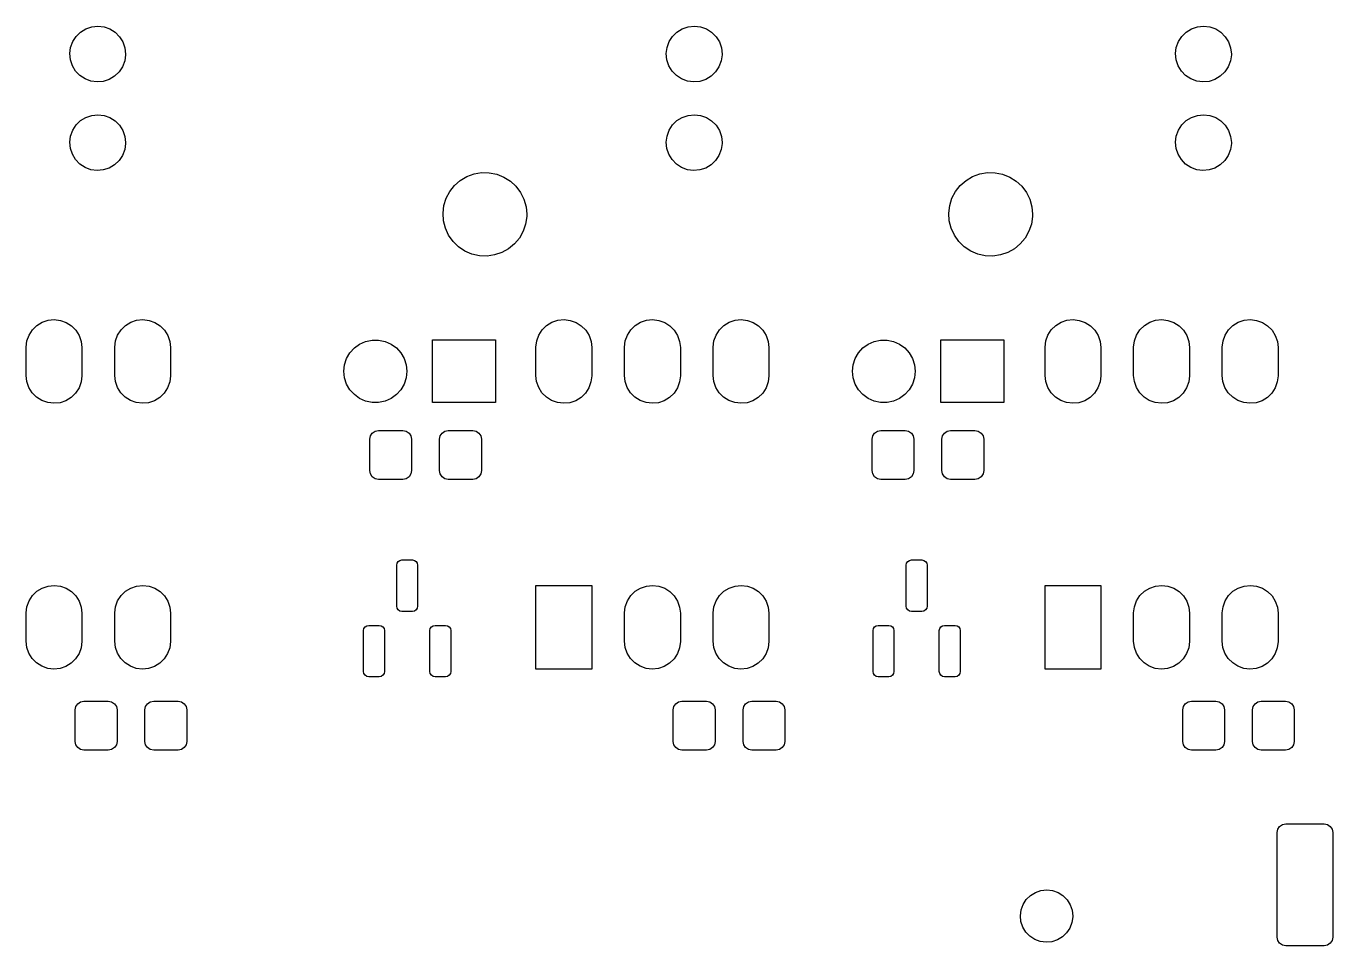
# Model space of a CAD drawing. Extents: x 10 to 287, y -200 to -10.
# Drawn here: x 43.35 to 80.81, y -97.38 to -71 of the extents above; entities that cross this region are included whole.
import ezdxf

# ---------------------------------------------------------------- set-up
doc = ezdxf.new("R2010")
doc.units = 0
doc.layers.add('BLACK', color=7, linetype='CONTINUOUS')

msp = doc.modelspace()

# ---------------------------------------------------------------- linework, layer by layer
at = {"layer": 'BLACK', "linetype": 'CONTINUOUS'}
for p, q in [((44.78, -71.2994), (44.9075, -71.1746)), ((44.9075, -71.1746), (45.0594, -71.0811)), ((45.0594, -71.0811), (45.2282, -71.0237)), ((45.2282, -71.0237), (45.4056, -71.005)), ((45.4056, -71.005), (45.5827, -71.0261)), ((45.5827, -71.0261), (45.7507, -71.086)), ((45.7507, -71.086), (45.9013, -71.1815)), ((61.88, -71.2994), (62.0075, -71.1746)), ((62.0075, -71.1746), (62.1594, -71.0811)), ((62.1594, -71.0811), (62.3282, -71.0237)), ((62.3282, -71.0237), (62.5056, -71.005)), ((62.5056, -71.005), (62.6827, -71.0261)), ((62.6827, -71.0261), (62.8507, -71.086)), ((62.8507, -71.086), (63.0013, -71.1815)), ((76.48, -71.2994), (76.6075, -71.1746)), ((76.6075, -71.1746), (76.7594, -71.0811)), ((76.7594, -71.0811), (76.9282, -71.0237)), ((76.9282, -71.0237), (77.1056, -71.005)), ((77.1056, -71.005), (77.2827, -71.0261)), ((77.2827, -71.0261), (77.4507, -71.086)), ((77.4507, -71.086), (77.6013, -71.1815)), ((44.6224, -71.6169), (44.6834, -71.4493)), ((44.6834, -71.4493), (44.78, -71.2994)), ((45.9013, -71.1815), (46.027, -71.3081)), ((46.027, -71.3081), (46.1215, -71.4593)), ((46.1215, -71.4593), (46.1801, -71.6278)), ((61.7224, -71.6169), (61.7834, -71.4493)), ((61.7834, -71.4493), (61.88, -71.2994)), ((63.0013, -71.1815), (63.127, -71.3081)), ((63.127, -71.3081), (63.2215, -71.4593)), ((63.2215, -71.4593), (63.2801, -71.6278)), ((76.3224, -71.6169), (76.3834, -71.4493)), ((76.3834, -71.4493), (76.48, -71.2994)), ((77.6013, -71.1815), (77.727, -71.3081)), ((77.727, -71.3081), (77.8215, -71.4593)), ((77.8215, -71.4593), (77.8801, -71.6278)), ((44.6001, -71.7938), (44.6224, -71.6169)), ((44.6175, -71.9713), (44.6001, -71.7938)), ((46.1997, -71.8273), (46.1749, -72.004)), ((46.1801, -71.6278), (46.2, -71.805)), ((46.2, -71.805), (46.1997, -71.8273)), ((61.7001, -71.7938), (61.7224, -71.6169)), ((61.7175, -71.9713), (61.7001, -71.7938)), ((63.2997, -71.8273), (63.2749, -72.004)), ((63.2801, -71.6278), (63.3, -71.805)), ((63.3, -71.805), (63.2997, -71.8273)), ((76.3001, -71.7938), (76.3224, -71.6169)), ((76.3175, -71.9713), (76.3001, -71.7938)), ((77.8997, -71.8273), (77.8749, -72.004)), ((77.8801, -71.6278), (77.9, -71.805)), ((77.9, -71.805), (77.8997, -71.8273)), ((44.6738, -72.1406), (44.6175, -71.9713)), ((44.7662, -72.2931), (44.6738, -72.1406)), ((44.8901, -72.4214), (44.7662, -72.2931)), ((46.1115, -72.1707), (46.0128, -72.3192)), ((46.1749, -72.004), (46.1115, -72.1707)), ((61.7738, -72.1406), (61.7175, -71.9713)), ((61.8662, -72.2931), (61.7738, -72.1406)), ((61.9901, -72.4214), (61.8662, -72.2931)), ((63.2115, -72.1707), (63.1128, -72.3192)), ((63.2749, -72.004), (63.2115, -72.1707)), ((76.3738, -72.1406), (76.3175, -71.9713)), ((76.4662, -72.2931), (76.3738, -72.1406)), ((76.5901, -72.4214), (76.4662, -72.2931)), ((77.8115, -72.1707), (77.7128, -72.3192)), ((77.8749, -72.004), (77.8115, -72.1707)), ((45.0393, -72.5191), (44.8901, -72.4214)), ((45.2065, -72.5812), (45.0393, -72.5191)), ((45.3832, -72.6048), (45.2065, -72.5812)), ((45.5609, -72.5887), (45.3832, -72.6048)), ((45.7305, -72.5335), (45.5609, -72.5887)), ((45.8837, -72.4422), (45.7305, -72.5335)), ((46.0128, -72.3192), (45.8837, -72.4422)), ((62.1393, -72.5191), (61.9901, -72.4214)), ((62.3065, -72.5812), (62.1393, -72.5191)), ((62.4832, -72.6048), (62.3065, -72.5812)), ((62.6609, -72.5887), (62.4832, -72.6048)), ((62.8305, -72.5335), (62.6609, -72.5887)), ((62.9837, -72.4422), (62.8305, -72.5335)), ((63.1128, -72.3192), (62.9837, -72.4422)), ((76.7393, -72.5191), (76.5901, -72.4214)), ((76.9065, -72.5812), (76.7393, -72.5191)), ((77.0832, -72.6048), (76.9065, -72.5812)), ((77.2609, -72.5887), (77.0832, -72.6048)), ((77.4305, -72.5335), (77.2609, -72.5887)), ((77.5837, -72.4422), (77.4305, -72.5335)), ((77.7128, -72.3192), (77.5837, -72.4422)), ((44.78, -73.8394), (44.9075, -73.7146)), ((44.9075, -73.7146), (45.0594, -73.6211)), ((45.0594, -73.6211), (45.2282, -73.5637)), ((45.2282, -73.5637), (45.4056, -73.545)), ((45.4056, -73.545), (45.5827, -73.5661)), ((45.5827, -73.5661), (45.7507, -73.626)), ((45.7507, -73.626), (45.9013, -73.7215)), ((45.9013, -73.7215), (46.027, -73.8481)), ((61.88, -73.8394), (62.0075, -73.7146)), ((62.0075, -73.7146), (62.1594, -73.6211)), ((62.1594, -73.6211), (62.3282, -73.5637)), ((62.3282, -73.5637), (62.5056, -73.545)), ((62.5056, -73.545), (62.6827, -73.5661)), ((62.6827, -73.5661), (62.8507, -73.626)), ((62.8507, -73.626), (63.0013, -73.7215)), ((63.0013, -73.7215), (63.127, -73.8481)), ((76.48, -73.8394), (76.6075, -73.7146)), ((76.6075, -73.7146), (76.7594, -73.6211)), ((76.7594, -73.6211), (76.9282, -73.5637)), ((76.9282, -73.5637), (77.1056, -73.545)), ((77.1056, -73.545), (77.2827, -73.5661)), ((77.2827, -73.5661), (77.4507, -73.626)), ((77.4507, -73.626), (77.6013, -73.7215)), ((77.6013, -73.7215), (77.727, -73.8481)), ((44.6001, -74.3338), (44.6224, -74.1569)), ((44.6224, -74.1569), (44.6834, -73.9893)), ((44.6834, -73.9893), (44.78, -73.8394)), ((46.027, -73.8481), (46.1215, -73.9993)), ((46.1215, -73.9993), (46.1801, -74.1678)), ((46.1801, -74.1678), (46.2, -74.345)), ((61.7001, -74.3338), (61.7224, -74.1569)), ((61.7224, -74.1569), (61.7834, -73.9893)), ((61.7834, -73.9893), (61.88, -73.8394)), ((63.127, -73.8481), (63.2215, -73.9993)), ((63.2215, -73.9993), (63.2801, -74.1678)), ((63.2801, -74.1678), (63.3, -74.345)), ((76.3001, -74.3338), (76.3224, -74.1569)), ((76.3224, -74.1569), (76.3834, -73.9893)), ((76.3834, -73.9893), (76.48, -73.8394)), ((77.727, -73.8481), (77.8215, -73.9993)), ((77.8215, -73.9993), (77.8801, -74.1678)), ((77.8801, -74.1678), (77.9, -74.345)), ((44.6175, -74.5113), (44.6001, -74.3338)), ((44.6738, -74.6806), (44.6175, -74.5113)), ((46.1749, -74.544), (46.1115, -74.7107)), ((46.1997, -74.3673), (46.1749, -74.544)), ((46.2, -74.345), (46.1997, -74.3673)), ((61.7175, -74.5113), (61.7001, -74.3338)), ((61.7738, -74.6806), (61.7175, -74.5113)), ((63.2749, -74.544), (63.2115, -74.7107)), ((63.2997, -74.3673), (63.2749, -74.544)), ((63.3, -74.345), (63.2997, -74.3673)), ((76.3175, -74.5113), (76.3001, -74.3338)), ((76.3738, -74.6806), (76.3175, -74.5113)), ((77.8749, -74.544), (77.8115, -74.7107)), ((77.8997, -74.3673), (77.8749, -74.544)), ((77.9, -74.345), (77.8997, -74.3673)), ((44.7662, -74.8331), (44.6738, -74.6806)), ((44.8901, -74.9614), (44.7662, -74.8331)), ((46.0128, -74.8592), (45.8837, -74.9822)), ((46.1115, -74.7107), (46.0128, -74.8592)), ((61.8662, -74.8331), (61.7738, -74.6806)), ((61.9901, -74.9614), (61.8662, -74.8331)), ((63.1128, -74.8592), (62.9837, -74.9822)), ((63.2115, -74.7107), (63.1128, -74.8592)), ((76.4662, -74.8331), (76.3738, -74.6806)), ((76.5901, -74.9614), (76.4662, -74.8331)), ((77.7128, -74.8592), (77.5837, -74.9822)), ((77.8115, -74.7107), (77.7128, -74.8592)), ((45.0393, -75.0591), (44.8901, -74.9614)), ((45.2065, -75.1212), (45.0393, -75.0591)), ((45.3832, -75.1448), (45.2065, -75.1212)), ((45.5609, -75.1287), (45.3832, -75.1448)), ((45.7305, -75.0735), (45.5609, -75.1287)), ((45.8837, -74.9822), (45.7305, -75.0735)), ((55.9834, -75.3169), (56.1894, -75.2409)), ((56.1894, -75.2409), (56.4058, -75.2037)), ((56.4058, -75.2037), (56.6254, -75.2066)), ((56.6254, -75.2066), (56.8408, -75.2494)), ((56.8408, -75.2494), (57.0448, -75.3308)), ((62.1393, -75.0591), (61.9901, -74.9614)), ((62.3065, -75.1212), (62.1393, -75.0591)), ((62.4832, -75.1448), (62.3065, -75.1212)), ((62.6609, -75.1287), (62.4832, -75.1448)), ((62.8305, -75.0735), (62.6609, -75.1287)), ((62.9837, -74.9822), (62.8305, -75.0735)), ((70.4834, -75.3169), (70.6894, -75.2409)), ((70.6894, -75.2409), (70.9058, -75.2037)), ((70.9058, -75.2037), (71.1254, -75.2066)), ((71.1254, -75.2066), (71.3408, -75.2494)), ((71.3408, -75.2494), (71.5448, -75.3308)), ((76.7393, -75.0591), (76.5901, -74.9614)), ((76.9065, -75.1212), (76.7393, -75.0591)), ((77.0832, -75.1448), (76.9065, -75.1212)), ((77.2609, -75.1287), (77.0832, -75.1448)), ((77.4305, -75.0735), (77.2609, -75.1287)), ((77.5837, -74.9822), (77.4305, -75.0735)), ((55.4936, -75.7464), (55.6296, -75.574)), ((55.6296, -75.574), (55.7947, -75.4292)), ((55.7947, -75.4292), (55.9834, -75.3169)), ((57.0448, -75.3308), (57.2305, -75.448)), ((57.2305, -75.448), (57.3918, -75.597)), ((57.3918, -75.597), (57.5232, -75.773)), ((69.9936, -75.7464), (70.1296, -75.574)), ((70.1296, -75.574), (70.2947, -75.4292)), ((70.2947, -75.4292), (70.4834, -75.3169)), ((71.5448, -75.3308), (71.7305, -75.448)), ((71.7305, -75.448), (71.8918, -75.597)), ((71.8918, -75.597), (72.0232, -75.773)), ((55.3262, -76.1505), (55.3913, -75.9408)), ((55.3913, -75.9408), (55.4936, -75.7464)), ((57.5232, -75.773), (57.6203, -75.97)), ((57.6203, -75.97), (57.6799, -76.1813)), ((69.8262, -76.1505), (69.8913, -75.9408)), ((69.8913, -75.9408), (69.9936, -75.7464)), ((72.0232, -75.773), (72.1203, -75.97)), ((72.1203, -75.97), (72.1799, -76.1813)), ((55.3004, -76.3686), (55.3262, -76.1505)), ((55.3148, -76.5877), (55.3004, -76.3686)), ((57.6799, -76.1813), (57.7, -76.4)), ((57.7, -76.4), (57.6984, -76.4628)), ((69.8004, -76.3686), (69.8262, -76.1505)), ((69.8148, -76.5877), (69.8004, -76.3686)), ((72.1799, -76.1813), (72.2, -76.4)), ((72.2, -76.4), (72.1984, -76.4628)), ((55.3688, -76.8006), (55.3148, -76.5877)), ((57.6668, -76.6801), (57.5963, -76.8881)), ((57.6984, -76.4628), (57.6668, -76.6801)), ((69.8688, -76.8006), (69.8148, -76.5877)), ((72.1668, -76.6801), (72.0963, -76.8881)), ((72.1984, -76.4628), (72.1668, -76.6801)), ((55.4608, -77), (55.3688, -76.8006)), ((55.5875, -77.1793), (55.4608, -77)), ((57.489, -77.0797), (57.3485, -77.2485)), ((57.5963, -76.8881), (57.489, -77.0797)), ((69.9608, -77), (69.8688, -76.8006)), ((70.0875, -77.1793), (69.9608, -77)), ((71.989, -77.0797), (71.8485, -77.2485)), ((72.0963, -76.8881), (71.989, -77.0797)), ((55.7448, -77.3326), (55.5875, -77.1793)), ((55.9274, -77.4546), (55.7448, -77.3326)), ((56.1292, -77.5413), (55.9274, -77.4546)), ((56.3434, -77.5897), (56.1292, -77.5413)), ((56.9881, -77.4963), (56.7801, -77.5668)), ((57.1797, -77.389), (56.9881, -77.4963)), ((57.3485, -77.2485), (57.1797, -77.389)), ((70.2448, -77.3326), (70.0875, -77.1793)), ((70.4274, -77.4546), (70.2448, -77.3326)), ((70.6292, -77.5413), (70.4274, -77.4546)), ((70.8434, -77.5897), (70.6292, -77.5413)), ((71.4881, -77.4963), (71.2801, -77.5668)), ((71.6797, -77.389), (71.4881, -77.4963)), ((71.8485, -77.2485), (71.6797, -77.389)), ((56.5628, -77.5984), (56.3434, -77.5897)), ((56.7801, -77.5668), (56.5628, -77.5984)), ((71.0628, -77.5984), (70.8434, -77.5897)), ((71.2801, -77.5668), (71.0628, -77.5984)), ((43.4323, -79.8641), (43.5289, -79.7142)), ((43.5289, -79.7142), (43.6563, -79.5894)), ((43.6563, -79.5894), (43.8082, -79.4959)), ((43.8082, -79.4959), (43.9771, -79.4385)), ((43.9771, -79.4385), (44.1545, -79.4198)), ((44.1545, -79.4198), (44.3315, -79.4409)), ((44.3315, -79.4409), (44.4996, -79.5008)), ((44.4996, -79.5008), (44.6501, -79.5963)), ((44.6501, -79.5963), (44.7758, -79.7229)), ((44.7758, -79.7229), (44.8703, -79.8741)), ((45.9723, -79.8641), (46.0689, -79.7142)), ((46.0689, -79.7142), (46.1963, -79.5894)), ((46.1963, -79.5894), (46.3482, -79.4959)), ((46.3482, -79.4959), (46.5171, -79.4385)), ((46.5171, -79.4385), (46.6945, -79.4198)), ((46.6945, -79.4198), (46.8715, -79.4409)), ((46.8715, -79.4409), (47.0396, -79.5008)), ((47.0396, -79.5008), (47.1901, -79.5963)), ((47.1901, -79.5963), (47.3158, -79.7229)), ((47.3158, -79.7229), (47.4103, -79.8741)), ((58.0473, -79.8641), (58.1439, -79.7142)), ((58.1439, -79.7142), (58.2713, -79.5894)), ((58.2713, -79.5894), (58.4232, -79.4959)), ((58.4232, -79.4959), (58.5921, -79.4385)), ((58.5921, -79.4385), (58.7695, -79.4198)), ((58.7695, -79.4198), (58.9465, -79.4409)), ((58.9465, -79.4409), (59.1146, -79.5008)), ((59.1146, -79.5008), (59.2651, -79.5963)), ((59.2651, -79.5963), (59.3908, -79.7229)), ((59.3908, -79.7229), (59.4853, -79.8741)), ((60.5873, -79.8641), (60.6839, -79.7142)), ((60.6839, -79.7142), (60.8113, -79.5894)), ((60.8113, -79.5894), (60.9632, -79.4959)), ((60.9632, -79.4959), (61.1321, -79.4385)), ((61.1321, -79.4385), (61.3095, -79.4198)), ((61.3095, -79.4198), (61.4865, -79.4409)), ((61.4865, -79.4409), (61.6546, -79.5008)), ((61.6546, -79.5008), (61.8051, -79.5963)), ((61.8051, -79.5963), (61.9308, -79.7229)), ((61.9308, -79.7229), (62.0253, -79.8741)), ((63.1273, -79.8641), (63.2239, -79.7142)), ((63.2239, -79.7142), (63.3513, -79.5894)), ((63.3513, -79.5894), (63.5032, -79.4959)), ((63.5032, -79.4959), (63.6721, -79.4385)), ((63.6721, -79.4385), (63.8495, -79.4198)), ((63.8495, -79.4198), (64.0265, -79.4409)), ((64.0265, -79.4409), (64.1946, -79.5008)), ((64.1946, -79.5008), (64.3451, -79.5963)), ((64.3451, -79.5963), (64.4708, -79.7229)), ((64.4708, -79.7229), (64.5653, -79.8741)), ((72.6423, -79.8641), (72.7389, -79.7142)), ((72.7389, -79.7142), (72.8663, -79.5894)), ((72.8663, -79.5894), (73.0182, -79.4959)), ((73.0182, -79.4959), (73.1871, -79.4385)), ((73.1871, -79.4385), (73.3645, -79.4198)), ((73.3645, -79.4198), (73.5415, -79.4409)), ((73.5415, -79.4409), (73.7096, -79.5008)), ((73.7096, -79.5008), (73.8601, -79.5963)), ((73.8601, -79.5963), (73.9858, -79.7229)), ((73.9858, -79.7229), (74.0803, -79.8741)), ((75.1823, -79.8641), (75.2789, -79.7142)), ((75.2789, -79.7142), (75.4063, -79.5894)), ((75.4063, -79.5894), (75.5582, -79.4959)), ((75.5582, -79.4959), (75.7271, -79.4385)), ((75.7271, -79.4385), (75.9045, -79.4198)), ((75.9045, -79.4198), (76.0815, -79.4409)), ((76.0815, -79.4409), (76.2496, -79.5008)), ((76.2496, -79.5008), (76.4001, -79.5963)), ((76.4001, -79.5963), (76.5258, -79.7229)), ((76.5258, -79.7229), (76.6203, -79.8741)), ((77.7223, -79.8641), (77.8189, -79.7142)), ((77.8189, -79.7142), (77.9463, -79.5894)), ((77.9463, -79.5894), (78.0982, -79.4959)), ((78.0982, -79.4959), (78.2671, -79.4385)), ((78.2671, -79.4385), (78.4445, -79.4198)), ((78.4445, -79.4198), (78.6215, -79.4409)), ((78.6215, -79.4409), (78.7896, -79.5008)), ((78.7896, -79.5008), (78.9401, -79.5963)), ((78.9401, -79.5963), (79.0658, -79.7229)), ((79.0658, -79.7229), (79.1603, -79.8741)), ((43.3489, -80.2086), (43.3713, -80.0317)), ((43.3713, -80.0317), (43.4323, -79.8641)), ((44.8703, -79.8741), (44.929, -80.0426)), ((44.929, -80.0426), (44.9489, -80.2198)), ((45.8889, -80.2086), (45.9113, -80.0317)), ((45.9113, -80.0317), (45.9723, -79.8641)), ((47.4103, -79.8741), (47.469, -80.0426)), ((47.469, -80.0426), (47.4889, -80.2198)), ((52.7578, -80.2312), (52.91, -80.1206)), ((52.91, -80.1206), (53.0819, -80.044)), ((53.0819, -80.044), (53.2659, -80.0049)), ((53.2659, -80.0049), (53.4541, -80.0049)), ((53.4541, -80.0049), (53.6381, -80.044)), ((53.6381, -80.044), (53.81, -80.1206)), ((53.81, -80.1206), (53.9622, -80.2312)), ((55, -81.8), (55, -80)), ((55, -80), (56.8, -80)), ((56.8, -80), (56.8, -81.8)), ((57.9639, -80.2086), (57.9863, -80.0317)), ((57.9863, -80.0317), (58.0473, -79.8641)), ((59.4853, -79.8741), (59.544, -80.0426)), ((59.544, -80.0426), (59.5639, -80.2198)), ((60.5039, -80.2086), (60.5263, -80.0317)), ((60.5263, -80.0317), (60.5873, -79.8641)), ((62.0253, -79.8741), (62.084, -80.0426)), ((62.084, -80.0426), (62.1039, -80.2198)), ((63.0439, -80.2086), (63.0663, -80.0317)), ((63.0663, -80.0317), (63.1273, -79.8641)), ((64.5653, -79.8741), (64.624, -80.0426)), ((64.624, -80.0426), (64.6439, -80.2198)), ((67.3328, -80.2312), (67.485, -80.1206)), ((67.485, -80.1206), (67.6569, -80.044)), ((67.6569, -80.044), (67.8409, -80.0049)), ((67.8409, -80.0049), (68.0291, -80.0049)), ((68.0291, -80.0049), (68.2131, -80.044)), ((68.2131, -80.044), (68.385, -80.1206)), ((68.385, -80.1206), (68.5372, -80.2312)), ((69.575, -81.8), (69.575, -80)), ((69.575, -80), (71.375, -80)), ((71.375, -80), (71.375, -81.8)), ((72.5589, -80.2086), (72.5813, -80.0317)), ((72.5813, -80.0317), (72.6423, -79.8641)), ((74.0803, -79.8741), (74.139, -80.0426)), ((74.139, -80.0426), (74.1589, -80.2198)), ((75.0989, -80.2086), (75.1213, -80.0317)), ((75.1213, -80.0317), (75.1823, -79.8641)), ((76.6203, -79.8741), (76.679, -80.0426)), ((76.679, -80.0426), (76.6989, -80.2198)), ((77.6389, -80.2086), (77.6613, -80.0317)), ((77.6613, -80.0317), (77.7223, -79.8641)), ((79.1603, -79.8741), (79.219, -80.0426)), ((79.219, -80.0426), (79.2389, -80.2198)), ((43.3489, -80.2198), (43.3489, -80.2086)), ((43.3489, -81.0198), (43.3489, -80.2198)), ((44.9489, -80.2198), (44.9489, -81.0198)), ((45.8889, -80.2198), (45.8889, -80.2086)), ((45.8889, -81.0198), (45.8889, -80.2198)), ((47.4889, -80.2198), (47.4889, -81.0198)), ((52.4797, -80.7129), (52.5378, -80.5339)), ((52.5378, -80.5339), (52.6319, -80.371)), ((52.6319, -80.371), (52.7578, -80.2312)), ((53.9622, -80.2312), (54.0881, -80.371)), ((54.0881, -80.371), (54.1822, -80.5339)), ((54.1822, -80.5339), (54.2403, -80.7129)), ((57.9639, -80.2198), (57.9639, -80.2086)), ((57.9639, -81.0198), (57.9639, -80.2198)), ((59.5639, -80.2198), (59.5639, -81.0198)), ((60.5039, -80.2198), (60.5039, -80.2086)), ((60.5039, -81.0198), (60.5039, -80.2198)), ((62.1039, -80.2198), (62.1039, -81.0198)), ((63.0439, -80.2198), (63.0439, -80.2086)), ((63.0439, -81.0198), (63.0439, -80.2198)), ((64.6439, -80.2198), (64.6439, -81.0198)), ((67.0547, -80.7129), (67.1128, -80.5339)), ((67.1128, -80.5339), (67.2069, -80.371)), ((67.2069, -80.371), (67.3328, -80.2312)), ((68.5372, -80.2312), (68.6631, -80.371)), ((68.6631, -80.371), (68.7572, -80.5339)), ((68.7572, -80.5339), (68.8153, -80.7129)), ((72.5589, -80.2198), (72.5589, -80.2086)), ((72.5589, -81.0198), (72.5589, -80.2198)), ((74.1589, -80.2198), (74.1589, -81.0198)), ((75.0989, -80.2198), (75.0989, -80.2086)), ((75.0989, -81.0198), (75.0989, -80.2198)), ((76.6989, -80.2198), (76.6989, -81.0198)), ((77.6389, -80.2198), (77.6389, -80.2086)), ((77.6389, -81.0198), (77.6389, -80.2198)), ((79.2389, -80.2198), (79.2389, -81.0198)), ((52.46, -80.9), (52.4797, -80.7129)), ((52.4797, -81.0871), (52.46, -80.9)), ((54.2403, -80.7129), (54.26, -80.9)), ((54.26, -80.9), (54.2403, -81.0871)), ((67.035, -80.9), (67.0547, -80.7129)), ((67.0547, -81.0871), (67.035, -80.9)), ((68.8153, -80.7129), (68.835, -80.9)), ((68.835, -80.9), (68.8153, -81.0871)), ((43.3687, -81.197), (43.3489, -81.0198)), ((43.4274, -81.3655), (43.3687, -81.197)), ((44.9264, -81.2079), (44.8654, -81.3755)), ((44.9488, -81.031), (44.9264, -81.2079)), ((44.9489, -81.0198), (44.9488, -81.031)), ((45.9087, -81.197), (45.8889, -81.0198)), ((45.9674, -81.3655), (45.9087, -81.197)), ((47.4664, -81.2079), (47.4054, -81.3755)), ((47.4888, -81.031), (47.4664, -81.2079)), ((47.4889, -81.0198), (47.4888, -81.031)), ((52.5378, -81.2661), (52.4797, -81.0871)), ((52.6319, -81.429), (52.5378, -81.2661)), ((54.1822, -81.2661), (54.0881, -81.429)), ((54.2403, -81.0871), (54.1822, -81.2661)), ((57.9837, -81.197), (57.9639, -81.0198)), ((58.0424, -81.3655), (57.9837, -81.197)), ((59.5414, -81.2079), (59.4804, -81.3755)), ((59.5638, -81.031), (59.5414, -81.2079)), ((59.5639, -81.0198), (59.5638, -81.031)), ((60.5237, -81.197), (60.5039, -81.0198)), ((60.5824, -81.3655), (60.5237, -81.197)), ((62.0814, -81.2079), (62.0204, -81.3755)), ((62.1038, -81.031), (62.0814, -81.2079)), ((62.1039, -81.0198), (62.1038, -81.031)), ((63.0637, -81.197), (63.0439, -81.0198)), ((63.1224, -81.3655), (63.0637, -81.197)), ((64.6214, -81.2079), (64.5604, -81.3755)), ((64.6438, -81.031), (64.6214, -81.2079)), ((64.6439, -81.0198), (64.6438, -81.031)), ((67.1128, -81.2661), (67.0547, -81.0871)), ((67.2069, -81.429), (67.1128, -81.2661)), ((68.7572, -81.2661), (68.6631, -81.429)), ((68.8153, -81.0871), (68.7572, -81.2661)), ((72.5787, -81.197), (72.5589, -81.0198)), ((72.6374, -81.3655), (72.5787, -81.197)), ((74.1364, -81.2079), (74.0754, -81.3755)), ((74.1588, -81.031), (74.1364, -81.2079)), ((74.1589, -81.0198), (74.1588, -81.031)), ((75.1187, -81.197), (75.0989, -81.0198)), ((75.1774, -81.3655), (75.1187, -81.197)), ((76.6764, -81.2079), (76.6154, -81.3755)), ((76.6988, -81.031), (76.6764, -81.2079)), ((76.6989, -81.0198), (76.6988, -81.031)), ((77.6587, -81.197), (77.6389, -81.0198)), ((77.7174, -81.3655), (77.6587, -81.197)), ((79.2164, -81.2079), (79.1554, -81.3755)), ((79.2388, -81.031), (79.2164, -81.2079)), ((79.2389, -81.0198), (79.2388, -81.031)), ((43.5219, -81.5167), (43.4274, -81.3655)), ((43.6476, -81.6433), (43.5219, -81.5167)), ((43.7982, -81.7388), (43.6476, -81.6433)), ((44.6414, -81.6502), (44.4895, -81.7437)), ((44.7688, -81.5254), (44.6414, -81.6502)), ((44.8654, -81.3755), (44.7688, -81.5254)), ((46.0619, -81.5167), (45.9674, -81.3655)), ((46.1876, -81.6433), (46.0619, -81.5167)), ((46.3382, -81.7388), (46.1876, -81.6433)), ((47.1814, -81.6502), (47.0295, -81.7437)), ((47.3088, -81.5254), (47.1814, -81.6502)), ((47.4054, -81.3755), (47.3088, -81.5254)), ((52.7578, -81.5688), (52.6319, -81.429)), ((52.91, -81.6794), (52.7578, -81.5688)), ((53.9622, -81.5688), (53.81, -81.6794)), ((54.0881, -81.429), (53.9622, -81.5688)), ((58.1369, -81.5167), (58.0424, -81.3655)), ((58.2626, -81.6433), (58.1369, -81.5167)), ((58.4132, -81.7388), (58.2626, -81.6433)), ((59.2564, -81.6502), (59.1045, -81.7437)), ((59.3838, -81.5254), (59.2564, -81.6502)), ((59.4804, -81.3755), (59.3838, -81.5254)), ((60.6769, -81.5167), (60.5824, -81.3655)), ((60.8026, -81.6433), (60.6769, -81.5167)), ((60.9532, -81.7388), (60.8026, -81.6433)), ((61.7964, -81.6502), (61.6445, -81.7437)), ((61.9238, -81.5254), (61.7964, -81.6502)), ((62.0204, -81.3755), (61.9238, -81.5254)), ((63.2169, -81.5167), (63.1224, -81.3655)), ((63.3426, -81.6433), (63.2169, -81.5167)), ((63.4932, -81.7388), (63.3426, -81.6433)), ((64.3364, -81.6502), (64.1845, -81.7437)), ((64.4638, -81.5254), (64.3364, -81.6502)), ((64.5604, -81.3755), (64.4638, -81.5254)), ((67.3328, -81.5688), (67.2069, -81.429)), ((67.485, -81.6794), (67.3328, -81.5688)), ((68.5372, -81.5688), (68.385, -81.6794)), ((68.6631, -81.429), (68.5372, -81.5688)), ((72.7319, -81.5167), (72.6374, -81.3655)), ((72.8576, -81.6433), (72.7319, -81.5167)), ((73.0082, -81.7388), (72.8576, -81.6433)), ((73.8514, -81.6502), (73.6995, -81.7437)), ((73.9788, -81.5254), (73.8514, -81.6502)), ((74.0754, -81.3755), (73.9788, -81.5254)), ((75.2719, -81.5167), (75.1774, -81.3655)), ((75.3976, -81.6433), (75.2719, -81.5167)), ((75.5482, -81.7388), (75.3976, -81.6433)), ((76.3914, -81.6502), (76.2395, -81.7437)), ((76.5188, -81.5254), (76.3914, -81.6502)), ((76.6154, -81.3755), (76.5188, -81.5254)), ((77.8119, -81.5167), (77.7174, -81.3655)), ((77.9376, -81.6433), (77.8119, -81.5167)), ((78.0882, -81.7388), (77.9376, -81.6433)), ((78.9314, -81.6502), (78.7795, -81.7437)), ((79.0588, -81.5254), (78.9314, -81.6502)), ((79.1554, -81.3755), (79.0588, -81.5254)), ((43.9662, -81.7987), (43.7982, -81.7388)), ((44.1433, -81.8198), (43.9662, -81.7987)), ((44.3207, -81.8011), (44.1433, -81.8198)), ((44.4895, -81.7437), (44.3207, -81.8011)), ((46.5062, -81.7987), (46.3382, -81.7388)), ((46.6833, -81.8198), (46.5062, -81.7987)), ((46.8607, -81.8011), (46.6833, -81.8198)), ((47.0295, -81.7437), (46.8607, -81.8011)), ((53.0819, -81.756), (52.91, -81.6794)), ((53.2659, -81.7951), (53.0819, -81.756)), ((53.4541, -81.7951), (53.2659, -81.7951)), ((53.6381, -81.756), (53.4541, -81.7951)), ((53.81, -81.6794), (53.6381, -81.756)), ((56.8, -81.8), (55, -81.8)), ((58.5812, -81.7987), (58.4132, -81.7388)), ((58.7583, -81.8198), (58.5812, -81.7987)), ((58.9357, -81.8011), (58.7583, -81.8198)), ((59.1045, -81.7437), (58.9357, -81.8011)), ((61.1212, -81.7987), (60.9532, -81.7388)), ((61.2983, -81.8198), (61.1212, -81.7987)), ((61.4757, -81.8011), (61.2983, -81.8198)), ((61.6445, -81.7437), (61.4757, -81.8011)), ((63.6612, -81.7987), (63.4932, -81.7388)), ((63.8383, -81.8198), (63.6612, -81.7987)), ((64.0157, -81.8011), (63.8383, -81.8198)), ((64.1845, -81.7437), (64.0157, -81.8011)), ((67.6569, -81.756), (67.485, -81.6794)), ((67.8409, -81.7951), (67.6569, -81.756)), ((68.0291, -81.7951), (67.8409, -81.7951)), ((68.2131, -81.756), (68.0291, -81.7951)), ((68.385, -81.6794), (68.2131, -81.756)), ((71.375, -81.8), (69.575, -81.8)), ((73.1762, -81.7987), (73.0082, -81.7388)), ((73.3533, -81.8198), (73.1762, -81.7987)), ((73.5307, -81.8011), (73.3533, -81.8198)), ((73.6995, -81.7437), (73.5307, -81.8011)), ((75.7162, -81.7987), (75.5482, -81.7388)), ((75.8933, -81.8198), (75.7162, -81.7987)), ((76.0707, -81.8011), (75.8933, -81.8198)), ((76.2395, -81.7437), (76.0707, -81.8011)), ((78.2562, -81.7987), (78.0882, -81.7388)), ((78.4333, -81.8198), (78.2562, -81.7987)), ((78.6107, -81.8011), (78.4333, -81.8198)), ((78.7795, -81.7437), (78.6107, -81.8011)), ((53.2, -82.85), (53.219, -82.7543)), ((53.219, -82.7543), (53.2732, -82.6732)), ((53.2732, -82.6732), (53.3543, -82.619)), ((53.3543, -82.619), (53.45, -82.6)), ((53.45, -82.6), (54.15, -82.6)), ((54.15, -82.6), (54.2457, -82.619)), ((54.2457, -82.619), (54.3268, -82.6732)), ((54.3268, -82.6732), (54.381, -82.7543)), ((54.381, -82.7543), (54.4, -82.85)), ((55.2, -82.85), (55.219, -82.7543)), ((55.219, -82.7543), (55.2732, -82.6732)), ((55.2732, -82.6732), (55.3543, -82.619)), ((55.3543, -82.619), (55.45, -82.6)), ((55.45, -82.6), (56.15, -82.6)), ((56.15, -82.6), (56.2457, -82.619)), ((56.2457, -82.619), (56.3268, -82.6732)), ((56.3268, -82.6732), (56.381, -82.7543)), ((56.381, -82.7543), (56.4, -82.85)), ((67.6, -82.85), (67.619, -82.7543)), ((67.619, -82.7543), (67.6732, -82.6732)), ((67.6732, -82.6732), (67.7543, -82.619)), ((67.7543, -82.619), (67.85, -82.6)), ((67.85, -82.6), (68.55, -82.6)), ((68.55, -82.6), (68.6457, -82.619)), ((68.6457, -82.619), (68.7268, -82.6732)), ((68.7268, -82.6732), (68.781, -82.7543)), ((68.781, -82.7543), (68.8, -82.85)), ((69.6, -82.85), (69.619, -82.7543)), ((69.619, -82.7543), (69.6732, -82.6732)), ((69.6732, -82.6732), (69.7543, -82.619)), ((69.7543, -82.619), (69.85, -82.6)), ((69.85, -82.6), (70.55, -82.6)), ((70.55, -82.6), (70.6457, -82.619)), ((70.6457, -82.619), (70.7268, -82.6732)), ((70.7268, -82.6732), (70.781, -82.7543)), ((70.781, -82.7543), (70.8, -82.85)), ((53.2, -83.75), (53.2, -82.85)), ((54.4, -82.85), (54.4, -83.75)), ((55.2, -83.75), (55.2, -82.85)), ((56.4, -82.85), (56.4, -83.75)), ((67.6, -83.75), (67.6, -82.85)), ((68.8, -82.85), (68.8, -83.75)), ((69.6, -83.75), (69.6, -82.85)), ((70.8, -82.85), (70.8, -83.75)), ((53.219, -83.8457), (53.2, -83.75)), ((53.2732, -83.9268), (53.219, -83.8457)), ((54.381, -83.8457), (54.3268, -83.9268)), ((54.4, -83.75), (54.381, -83.8457)), ((55.219, -83.8457), (55.2, -83.75)), ((55.2732, -83.9268), (55.219, -83.8457)), ((56.381, -83.8457), (56.3268, -83.9268)), ((56.4, -83.75), (56.381, -83.8457)), ((67.619, -83.8457), (67.6, -83.75)), ((67.6732, -83.9268), (67.619, -83.8457)), ((68.781, -83.8457), (68.7268, -83.9268)), ((68.8, -83.75), (68.781, -83.8457)), ((69.619, -83.8457), (69.6, -83.75)), ((69.6732, -83.9268), (69.619, -83.8457)), ((70.781, -83.8457), (70.7268, -83.9268)), ((70.8, -83.75), (70.781, -83.8457)), ((53.3543, -83.981), (53.2732, -83.9268)), ((53.45, -84), (53.3543, -83.981)), ((54.15, -84), (53.45, -84)), ((54.2457, -83.981), (54.15, -84)), ((54.3268, -83.9268), (54.2457, -83.981)), ((55.3543, -83.981), (55.2732, -83.9268)), ((55.45, -84), (55.3543, -83.981)), ((56.15, -84), (55.45, -84)), ((56.2457, -83.981), (56.15, -84)), ((56.3268, -83.9268), (56.2457, -83.981)), ((67.7543, -83.981), (67.6732, -83.9268)), ((67.85, -84), (67.7543, -83.981)), ((68.55, -84), (67.85, -84)), ((68.6457, -83.981), (68.55, -84)), ((68.7268, -83.9268), (68.6457, -83.981)), ((69.7543, -83.981), (69.6732, -83.9268)), ((69.85, -84), (69.7543, -83.981)), ((70.55, -84), (69.85, -84)), ((70.6457, -83.981), (70.55, -84)), ((70.7268, -83.9268), (70.6457, -83.981)), ((53.9732, -86.4613), (53.9846, -86.4039)), ((53.9732, -87.6363), (53.9732, -86.4613)), ((53.9846, -86.4039), (54.0171, -86.3553)), ((54.0171, -86.3553), (54.0658, -86.3228)), ((54.0658, -86.3228), (54.1232, -86.3113)), ((54.1232, -86.3113), (54.4232, -86.3113)), ((54.4232, -86.3113), (54.4806, -86.3228)), ((54.4806, -86.3228), (54.5293, -86.3553)), ((54.5293, -86.3553), (54.5618, -86.4039)), ((54.5618, -86.4039), (54.5732, -86.4613)), ((54.5732, -86.4613), (54.5732, -87.6363)), ((68.5782, -86.4613), (68.5896, -86.4039)), ((68.5782, -87.6363), (68.5782, -86.4613)), ((68.5896, -86.4039), (68.6221, -86.3553)), ((68.6221, -86.3553), (68.6708, -86.3228)), ((68.6708, -86.3228), (68.7282, -86.3113)), ((68.7282, -86.3113), (69.0282, -86.3113)), ((69.0282, -86.3113), (69.0856, -86.3228)), ((69.0856, -86.3228), (69.1343, -86.3553)), ((69.1343, -86.3553), (69.1668, -86.4039)), ((69.1668, -86.4039), (69.1782, -86.4613)), ((69.1782, -86.4613), (69.1782, -87.6363)), ((43.5289, -87.3342), (43.6563, -87.2094)), ((43.6563, -87.2094), (43.8082, -87.1159)), ((43.8082, -87.1159), (43.9771, -87.0585)), ((43.9771, -87.0585), (44.1545, -87.0398)), ((44.1545, -87.0398), (44.3315, -87.0609)), ((44.3315, -87.0609), (44.4996, -87.1208)), ((44.4996, -87.1208), (44.6501, -87.2163)), ((44.6501, -87.2163), (44.7758, -87.3429)), ((46.0689, -87.3342), (46.1963, -87.2094)), ((46.1963, -87.2094), (46.3482, -87.1159)), ((46.3482, -87.1159), (46.5171, -87.0585)), ((46.5171, -87.0585), (46.6945, -87.0398)), ((46.6945, -87.0398), (46.8715, -87.0609)), ((46.8715, -87.0609), (47.0396, -87.1208)), ((47.0396, -87.1208), (47.1901, -87.2163)), ((47.1901, -87.2163), (47.3158, -87.3429)), ((57.9639, -89.4398), (57.9639, -87.0398)), ((57.9639, -87.0398), (59.5639, -87.0398)), ((59.5639, -87.0398), (59.5639, -89.4398)), ((60.6839, -87.3342), (60.8113, -87.2094)), ((60.8113, -87.2094), (60.9632, -87.1159)), ((60.9632, -87.1159), (61.1321, -87.0585)), ((61.1321, -87.0585), (61.3095, -87.0398)), ((61.3095, -87.0398), (61.4865, -87.0609)), ((61.4865, -87.0609), (61.6546, -87.1208)), ((61.6546, -87.1208), (61.8051, -87.2163)), ((61.8051, -87.2163), (61.9308, -87.3429)), ((63.2239, -87.3342), (63.3513, -87.2094)), ((63.3513, -87.2094), (63.5032, -87.1159)), ((63.5032, -87.1159), (63.6721, -87.0585)), ((63.6721, -87.0585), (63.8495, -87.0398)), ((63.8495, -87.0398), (64.0265, -87.0609)), ((64.0265, -87.0609), (64.1946, -87.1208)), ((64.1946, -87.1208), (64.3451, -87.2163)), ((64.3451, -87.2163), (64.4708, -87.3429)), ((72.5589, -89.4398), (72.5589, -87.0398)), ((72.5589, -87.0398), (74.1589, -87.0398)), ((74.1589, -87.0398), (74.1589, -89.4398)), ((75.2789, -87.3342), (75.4063, -87.2094)), ((75.4063, -87.2094), (75.5582, -87.1159)), ((75.5582, -87.1159), (75.7271, -87.0585)), ((75.7271, -87.0585), (75.9045, -87.0398)), ((75.9045, -87.0398), (76.0815, -87.0609)), ((76.0815, -87.0609), (76.2496, -87.1208)), ((76.2496, -87.1208), (76.4001, -87.2163)), ((76.4001, -87.2163), (76.5258, -87.3429)), ((77.8189, -87.3342), (77.9463, -87.2094)), ((77.9463, -87.2094), (78.0982, -87.1159)), ((78.0982, -87.1159), (78.2671, -87.0585)), ((78.2671, -87.0585), (78.4445, -87.0398)), ((78.4445, -87.0398), (78.6215, -87.0609)), ((78.6215, -87.0609), (78.7896, -87.1208)), ((78.7896, -87.1208), (78.9401, -87.2163)), ((78.9401, -87.2163), (79.0658, -87.3429)), ((43.3489, -87.8286), (43.3713, -87.6517)), ((43.3713, -87.6517), (43.4323, -87.4841)), ((43.4323, -87.4841), (43.5289, -87.3342)), ((44.7758, -87.3429), (44.8703, -87.4941)), ((44.8703, -87.4941), (44.929, -87.6626)), ((45.8889, -87.8286), (45.9113, -87.6517)), ((45.9113, -87.6517), (45.9723, -87.4841)), ((45.9723, -87.4841), (46.0689, -87.3342)), ((47.3158, -87.3429), (47.4103, -87.4941)), ((47.4103, -87.4941), (47.469, -87.6626)), ((53.9846, -87.6937), (53.9732, -87.6363)), ((54.5732, -87.6363), (54.5618, -87.6937)), ((60.5039, -87.8286), (60.5263, -87.6517)), ((60.5263, -87.6517), (60.5873, -87.4841)), ((60.5873, -87.4841), (60.6839, -87.3342)), ((61.9308, -87.3429), (62.0253, -87.4941)), ((62.0253, -87.4941), (62.084, -87.6626)), ((63.0439, -87.8286), (63.0663, -87.6517)), ((63.0663, -87.6517), (63.1273, -87.4841)), ((63.1273, -87.4841), (63.2239, -87.3342)), ((64.4708, -87.3429), (64.5653, -87.4941)), ((64.5653, -87.4941), (64.624, -87.6626)), ((68.5896, -87.6937), (68.5782, -87.6363)), ((69.1782, -87.6363), (69.1668, -87.6937)), ((75.0989, -87.8286), (75.1213, -87.6517)), ((75.1213, -87.6517), (75.1823, -87.4841)), ((75.1823, -87.4841), (75.2789, -87.3342)), ((76.5258, -87.3429), (76.6203, -87.4941)), ((76.6203, -87.4941), (76.679, -87.6626)), ((77.6389, -87.8286), (77.6613, -87.6517)), ((77.6613, -87.6517), (77.7223, -87.4841)), ((77.7223, -87.4841), (77.8189, -87.3342)), ((79.0658, -87.3429), (79.1603, -87.4941)), ((79.1603, -87.4941), (79.219, -87.6626)), ((43.3489, -87.8398), (43.3489, -87.8286)), ((43.3489, -88.6398), (43.3489, -87.8398)), ((44.929, -87.6626), (44.9489, -87.8398)), ((44.9489, -87.8398), (44.9489, -88.6398)), ((45.8889, -87.8398), (45.8889, -87.8286)), ((45.8889, -88.6398), (45.8889, -87.8398)), ((47.469, -87.6626), (47.4889, -87.8398)), ((47.4889, -87.8398), (47.4889, -88.6398)), ((54.0171, -87.7424), (53.9846, -87.6937)), ((54.0658, -87.7749), (54.0171, -87.7424)), ((54.1232, -87.7863), (54.0658, -87.7749)), ((54.4232, -87.7863), (54.1232, -87.7863)), ((54.4806, -87.7749), (54.4232, -87.7863)), ((54.5293, -87.7424), (54.4806, -87.7749)), ((54.5618, -87.6937), (54.5293, -87.7424)), ((60.5039, -87.8398), (60.5039, -87.8286)), ((60.5039, -88.6398), (60.5039, -87.8398)), ((62.084, -87.6626), (62.1039, -87.8398)), ((62.1039, -87.8398), (62.1039, -88.6398)), ((63.0439, -87.8398), (63.0439, -87.8286)), ((63.0439, -88.6398), (63.0439, -87.8398)), ((64.624, -87.6626), (64.6439, -87.8398)), ((64.6439, -87.8398), (64.6439, -88.6398)), ((68.6221, -87.7424), (68.5896, -87.6937)), ((68.6708, -87.7749), (68.6221, -87.7424)), ((68.7282, -87.7863), (68.6708, -87.7749)), ((69.0282, -87.7863), (68.7282, -87.7863)), ((69.0856, -87.7749), (69.0282, -87.7863)), ((69.1343, -87.7424), (69.0856, -87.7749)), ((69.1668, -87.6937), (69.1343, -87.7424)), ((75.0989, -87.8398), (75.0989, -87.8286)), ((75.0989, -88.6398), (75.0989, -87.8398)), ((76.679, -87.6626), (76.6989, -87.8398)), ((76.6989, -87.8398), (76.6989, -88.6398)), ((77.6389, -87.8398), (77.6389, -87.8286)), ((77.6389, -88.6398), (77.6389, -87.8398)), ((79.219, -87.6626), (79.2389, -87.8398)), ((79.2389, -87.8398), (79.2389, -88.6398)), ((53.0232, -88.3363), (53.0346, -88.2789)), ((53.0232, -89.5113), (53.0232, -88.3363)), ((53.0346, -88.2789), (53.0671, -88.2303)), ((53.0671, -88.2303), (53.1158, -88.1978)), ((53.1158, -88.1978), (53.1732, -88.1863)), ((53.1732, -88.1863), (53.4732, -88.1863)), ((53.4732, -88.1863), (53.5306, -88.1978)), ((53.5306, -88.1978), (53.5793, -88.2303)), ((53.5793, -88.2303), (53.6118, -88.2789)), ((53.6118, -88.2789), (53.6232, -88.3363)), ((53.6232, -88.3363), (53.6232, -89.5113)), ((54.9232, -88.3363), (54.9346, -88.2789)), ((54.9232, -89.5113), (54.9232, -88.3363)), ((54.9346, -88.2789), (54.9671, -88.2303)), ((54.9671, -88.2303), (55.0158, -88.1978)), ((55.0158, -88.1978), (55.0732, -88.1863)), ((55.0732, -88.1863), (55.3732, -88.1863)), ((55.3732, -88.1863), (55.4306, -88.1978)), ((55.4306, -88.1978), (55.4793, -88.2303)), ((55.4793, -88.2303), (55.5118, -88.2789)), ((55.5118, -88.2789), (55.5232, -88.3363)), ((55.5232, -88.3363), (55.5232, -89.5113)), ((67.6282, -88.3363), (67.6396, -88.2789)), ((67.6282, -89.5113), (67.6282, -88.3363)), ((67.6396, -88.2789), (67.6721, -88.2303)), ((67.6721, -88.2303), (67.7208, -88.1978)), ((67.7208, -88.1978), (67.7782, -88.1863)), ((67.7782, -88.1863), (68.0782, -88.1863)), ((68.0782, -88.1863), (68.1356, -88.1978)), ((68.1356, -88.1978), (68.1843, -88.2303)), ((68.1843, -88.2303), (68.2168, -88.2789)), ((68.2168, -88.2789), (68.2282, -88.3363)), ((68.2282, -88.3363), (68.2282, -89.5113)), ((69.5282, -88.3363), (69.5396, -88.2789)), ((69.5282, -89.5113), (69.5282, -88.3363)), ((69.5396, -88.2789), (69.5721, -88.2303)), ((69.5721, -88.2303), (69.6208, -88.1978)), ((69.6208, -88.1978), (69.6782, -88.1863)), ((69.6782, -88.1863), (69.9782, -88.1863)), ((69.9782, -88.1863), (70.0356, -88.1978)), ((70.0356, -88.1978), (70.0843, -88.2303)), ((70.0843, -88.2303), (70.1168, -88.2789)), ((70.1168, -88.2789), (70.1282, -88.3363)), ((70.1282, -88.3363), (70.1282, -89.5113)), ((43.3687, -88.817), (43.3489, -88.6398)), ((44.9488, -88.651), (44.9264, -88.8279)), ((44.9489, -88.6398), (44.9488, -88.651)), ((45.9087, -88.817), (45.8889, -88.6398)), ((47.4888, -88.651), (47.4664, -88.8279)), ((47.4889, -88.6398), (47.4888, -88.651)), ((60.5237, -88.817), (60.5039, -88.6398)), ((62.1038, -88.651), (62.0814, -88.8279)), ((62.1039, -88.6398), (62.1038, -88.651)), ((63.0637, -88.817), (63.0439, -88.6398)), ((64.6438, -88.651), (64.6214, -88.8279)), ((64.6439, -88.6398), (64.6438, -88.651)), ((75.1187, -88.817), (75.0989, -88.6398)), ((76.6988, -88.651), (76.6764, -88.8279)), ((76.6989, -88.6398), (76.6988, -88.651)), ((77.6587, -88.817), (77.6389, -88.6398)), ((79.2388, -88.651), (79.2164, -88.8279)), ((79.2389, -88.6398), (79.2388, -88.651)), ((43.4274, -88.9855), (43.3687, -88.817)), ((43.5219, -89.1367), (43.4274, -88.9855)), ((43.6476, -89.2633), (43.5219, -89.1367)), ((44.7688, -89.1454), (44.6414, -89.2702)), ((44.8654, -88.9955), (44.7688, -89.1454)), ((44.9264, -88.8279), (44.8654, -88.9955)), ((45.9674, -88.9855), (45.9087, -88.817)), ((46.0619, -89.1367), (45.9674, -88.9855)), ((46.1876, -89.2633), (46.0619, -89.1367)), ((47.3088, -89.1454), (47.1814, -89.2702)), ((47.4054, -88.9955), (47.3088, -89.1454)), ((47.4664, -88.8279), (47.4054, -88.9955)), ((60.5824, -88.9855), (60.5237, -88.817)), ((60.6769, -89.1367), (60.5824, -88.9855)), ((60.8026, -89.2633), (60.6769, -89.1367)), ((61.9238, -89.1454), (61.7964, -89.2702)), ((62.0204, -88.9955), (61.9238, -89.1454)), ((62.0814, -88.8279), (62.0204, -88.9955)), ((63.1224, -88.9855), (63.0637, -88.817)), ((63.2169, -89.1367), (63.1224, -88.9855)), ((63.3426, -89.2633), (63.2169, -89.1367)), ((64.4638, -89.1454), (64.3364, -89.2702)), ((64.5604, -88.9955), (64.4638, -89.1454)), ((64.6214, -88.8279), (64.5604, -88.9955)), ((75.1774, -88.9855), (75.1187, -88.817)), ((75.2719, -89.1367), (75.1774, -88.9855)), ((75.3976, -89.2633), (75.2719, -89.1367)), ((76.5188, -89.1454), (76.3914, -89.2702)), ((76.6154, -88.9955), (76.5188, -89.1454)), ((76.6764, -88.8279), (76.6154, -88.9955)), ((77.7174, -88.9855), (77.6587, -88.817)), ((77.8119, -89.1367), (77.7174, -88.9855)), ((77.9376, -89.2633), (77.8119, -89.1367)), ((79.0588, -89.1454), (78.9314, -89.2702)), ((79.1554, -88.9955), (79.0588, -89.1454)), ((79.2164, -88.8279), (79.1554, -88.9955)), ((43.7982, -89.3588), (43.6476, -89.2633)), ((43.9662, -89.4187), (43.7982, -89.3588)), ((44.1433, -89.4398), (43.9662, -89.4187)), ((44.3207, -89.4211), (44.1433, -89.4398)), ((44.4895, -89.3637), (44.3207, -89.4211)), ((44.6414, -89.2702), (44.4895, -89.3637)), ((46.3382, -89.3588), (46.1876, -89.2633)), ((46.5062, -89.4187), (46.3382, -89.3588)), ((46.6833, -89.4398), (46.5062, -89.4187)), ((46.8607, -89.4211), (46.6833, -89.4398)), ((47.0295, -89.3637), (46.8607, -89.4211)), ((47.1814, -89.2702), (47.0295, -89.3637)), ((53.0346, -89.5687), (53.0232, -89.5113)), ((53.6232, -89.5113), (53.6118, -89.5687)), ((54.9346, -89.5687), (54.9232, -89.5113)), ((55.5232, -89.5113), (55.5118, -89.5687)), ((59.5639, -89.4398), (57.9639, -89.4398)), ((60.9532, -89.3588), (60.8026, -89.2633)), ((61.1212, -89.4187), (60.9532, -89.3588)), ((61.2983, -89.4398), (61.1212, -89.4187)), ((61.4757, -89.4211), (61.2983, -89.4398)), ((61.6445, -89.3637), (61.4757, -89.4211)), ((61.7964, -89.2702), (61.6445, -89.3637)), ((63.4932, -89.3588), (63.3426, -89.2633)), ((63.6612, -89.4187), (63.4932, -89.3588)), ((63.8383, -89.4398), (63.6612, -89.4187)), ((64.0157, -89.4211), (63.8383, -89.4398)), ((64.1845, -89.3637), (64.0157, -89.4211)), ((64.3364, -89.2702), (64.1845, -89.3637)), ((67.6396, -89.5687), (67.6282, -89.5113)), ((68.2282, -89.5113), (68.2168, -89.5687)), ((69.5396, -89.5687), (69.5282, -89.5113)), ((70.1282, -89.5113), (70.1168, -89.5687)), ((74.1589, -89.4398), (72.5589, -89.4398)), ((75.5482, -89.3588), (75.3976, -89.2633)), ((75.7162, -89.4187), (75.5482, -89.3588)), ((75.8933, -89.4398), (75.7162, -89.4187)), ((76.0707, -89.4211), (75.8933, -89.4398)), ((76.2395, -89.3637), (76.0707, -89.4211)), ((76.3914, -89.2702), (76.2395, -89.3637)), ((78.0882, -89.3588), (77.9376, -89.2633)), ((78.2562, -89.4187), (78.0882, -89.3588)), ((78.4333, -89.4398), (78.2562, -89.4187)), ((78.6107, -89.4211), (78.4333, -89.4398)), ((78.7795, -89.3637), (78.6107, -89.4211)), ((78.9314, -89.2702), (78.7795, -89.3637)), ((53.0671, -89.6174), (53.0346, -89.5687)), ((53.1158, -89.6499), (53.0671, -89.6174)), ((53.1732, -89.6613), (53.1158, -89.6499)), ((53.4732, -89.6613), (53.1732, -89.6613)), ((53.5306, -89.6499), (53.4732, -89.6613)), ((53.5793, -89.6174), (53.5306, -89.6499)), ((53.6118, -89.5687), (53.5793, -89.6174)), ((54.9671, -89.6174), (54.9346, -89.5687)), ((55.0158, -89.6499), (54.9671, -89.6174)), ((55.0732, -89.6613), (55.0158, -89.6499)), ((55.3732, -89.6613), (55.0732, -89.6613)), ((55.4306, -89.6499), (55.3732, -89.6613)), ((55.4793, -89.6174), (55.4306, -89.6499)), ((55.5118, -89.5687), (55.4793, -89.6174)), ((67.6721, -89.6174), (67.6396, -89.5687)), ((67.7208, -89.6499), (67.6721, -89.6174)), ((67.7782, -89.6613), (67.7208, -89.6499)), ((68.0782, -89.6613), (67.7782, -89.6613)), ((68.1356, -89.6499), (68.0782, -89.6613)), ((68.1843, -89.6174), (68.1356, -89.6499)), ((68.2168, -89.5687), (68.1843, -89.6174)), ((69.5721, -89.6174), (69.5396, -89.5687)), ((69.6208, -89.6499), (69.5721, -89.6174)), ((69.6782, -89.6613), (69.6208, -89.6499)), ((69.9782, -89.6613), (69.6782, -89.6613)), ((70.0356, -89.6499), (69.9782, -89.6613)), ((70.0843, -89.6174), (70.0356, -89.6499)), ((70.1168, -89.5687), (70.0843, -89.6174)), ((44.755, -90.6121), (44.774, -90.5164)), ((44.755, -91.5121), (44.755, -90.6121)), ((44.774, -90.5164), (44.8282, -90.4353)), ((44.8282, -90.4353), (44.9093, -90.3811)), ((44.9093, -90.3811), (45.005, -90.3621)), ((45.005, -90.3621), (45.705, -90.3621)), ((45.705, -90.3621), (45.8007, -90.3811)), ((45.8007, -90.3811), (45.8818, -90.4353)), ((45.8818, -90.4353), (45.936, -90.5164)), ((45.936, -90.5164), (45.955, -90.6121)), ((45.955, -90.6121), (45.955, -91.5121)), ((46.755, -90.6121), (46.774, -90.5164)), ((46.755, -91.5121), (46.755, -90.6121)), ((46.774, -90.5164), (46.8282, -90.4353)), ((46.8282, -90.4353), (46.9093, -90.3811)), ((46.9093, -90.3811), (47.005, -90.3621)), ((47.005, -90.3621), (47.705, -90.3621)), ((47.705, -90.3621), (47.8007, -90.3811)), ((47.8007, -90.3811), (47.8818, -90.4353)), ((47.8818, -90.4353), (47.936, -90.5164)), ((47.936, -90.5164), (47.955, -90.6121)), ((47.955, -90.6121), (47.955, -91.5121)), ((61.9, -90.6121), (61.919, -90.5164)), ((61.9, -91.5121), (61.9, -90.6121)), ((61.919, -90.5164), (61.9732, -90.4353)), ((61.9732, -90.4353), (62.0543, -90.3811)), ((62.0543, -90.3811), (62.15, -90.3621)), ((62.15, -90.3621), (62.85, -90.3621)), ((62.85, -90.3621), (62.9457, -90.3811)), ((62.9457, -90.3811), (63.0268, -90.4353)), ((63.0268, -90.4353), (63.081, -90.5164)), ((63.081, -90.5164), (63.1, -90.6121)), ((63.1, -90.6121), (63.1, -91.5121)), ((63.9, -90.6121), (63.919, -90.5164)), ((63.9, -91.5121), (63.9, -90.6121)), ((63.919, -90.5164), (63.9732, -90.4353)), ((63.9732, -90.4353), (64.0543, -90.3811)), ((64.0543, -90.3811), (64.15, -90.3621)), ((64.15, -90.3621), (64.85, -90.3621)), ((64.85, -90.3621), (64.9457, -90.3811)), ((64.9457, -90.3811), (65.0268, -90.4353)), ((65.0268, -90.4353), (65.081, -90.5164)), ((65.081, -90.5164), (65.1, -90.6121)), ((65.1, -90.6121), (65.1, -91.5121)), ((76.505, -90.6121), (76.524, -90.5164)), ((76.505, -91.5121), (76.505, -90.6121)), ((76.524, -90.5164), (76.5782, -90.4353)), ((76.5782, -90.4353), (76.6593, -90.3811)), ((76.6593, -90.3811), (76.755, -90.3621)), ((76.755, -90.3621), (77.455, -90.3621)), ((77.455, -90.3621), (77.5507, -90.3811)), ((77.5507, -90.3811), (77.6318, -90.4353)), ((77.6318, -90.4353), (77.686, -90.5164)), ((77.686, -90.5164), (77.705, -90.6121)), ((77.705, -90.6121), (77.705, -91.5121)), ((78.505, -90.6121), (78.524, -90.5164)), ((78.505, -91.5121), (78.505, -90.6121)), ((78.524, -90.5164), (78.5782, -90.4353)), ((78.5782, -90.4353), (78.6593, -90.3811)), ((78.6593, -90.3811), (78.755, -90.3621)), ((78.755, -90.3621), (79.455, -90.3621)), ((79.455, -90.3621), (79.5507, -90.3811)), ((79.5507, -90.3811), (79.6318, -90.4353)), ((79.6318, -90.4353), (79.686, -90.5164)), ((79.686, -90.5164), (79.705, -90.6121)), ((79.705, -90.6121), (79.705, -91.5121)), ((44.774, -91.6077), (44.755, -91.5121)), ((44.8282, -91.6888), (44.774, -91.6077)), ((44.9093, -91.743), (44.8282, -91.6888)), ((45.005, -91.7621), (44.9093, -91.743)), ((45.705, -91.7621), (45.005, -91.7621)), ((45.8007, -91.743), (45.705, -91.7621)), ((45.8818, -91.6888), (45.8007, -91.743)), ((45.936, -91.6077), (45.8818, -91.6888)), ((45.955, -91.5121), (45.936, -91.6077)), ((46.774, -91.6077), (46.755, -91.5121)), ((46.8282, -91.6888), (46.774, -91.6077)), ((46.9093, -91.743), (46.8282, -91.6888)), ((47.005, -91.7621), (46.9093, -91.743)), ((47.705, -91.7621), (47.005, -91.7621)), ((47.8007, -91.743), (47.705, -91.7621)), ((47.8818, -91.6888), (47.8007, -91.743)), ((47.936, -91.6077), (47.8818, -91.6888)), ((47.955, -91.5121), (47.936, -91.6077)), ((61.919, -91.6077), (61.9, -91.5121)), ((61.9732, -91.6888), (61.919, -91.6077)), ((62.0543, -91.743), (61.9732, -91.6888)), ((62.15, -91.7621), (62.0543, -91.743)), ((62.85, -91.7621), (62.15, -91.7621)), ((62.9457, -91.743), (62.85, -91.7621)), ((63.0268, -91.6888), (62.9457, -91.743)), ((63.081, -91.6077), (63.0268, -91.6888)), ((63.1, -91.5121), (63.081, -91.6077)), ((63.919, -91.6077), (63.9, -91.5121)), ((63.9732, -91.6888), (63.919, -91.6077)), ((64.0543, -91.743), (63.9732, -91.6888)), ((64.15, -91.7621), (64.0543, -91.743)), ((64.85, -91.7621), (64.15, -91.7621)), ((64.9457, -91.743), (64.85, -91.7621)), ((65.0268, -91.6888), (64.9457, -91.743)), ((65.081, -91.6077), (65.0268, -91.6888)), ((65.1, -91.5121), (65.081, -91.6077)), ((76.524, -91.6077), (76.505, -91.5121)), ((76.5782, -91.6888), (76.524, -91.6077)), ((76.6593, -91.743), (76.5782, -91.6888)), ((76.755, -91.7621), (76.6593, -91.743)), ((77.455, -91.7621), (76.755, -91.7621)), ((77.5507, -91.743), (77.455, -91.7621)), ((77.6318, -91.6888), (77.5507, -91.743)), ((77.686, -91.6077), (77.6318, -91.6888)), ((77.705, -91.5121), (77.686, -91.6077)), ((78.524, -91.6077), (78.505, -91.5121)), ((78.5782, -91.6888), (78.524, -91.6077)), ((78.6593, -91.743), (78.5782, -91.6888)), ((78.755, -91.7621), (78.6593, -91.743)), ((79.455, -91.7621), (78.755, -91.7621)), ((79.5507, -91.743), (79.455, -91.7621)), ((79.6318, -91.6888), (79.5507, -91.743)), ((79.686, -91.6077), (79.6318, -91.6888)), ((79.705, -91.5121), (79.686, -91.6077)), ((79.229, -94.0293), (79.2832, -93.9482)), ((79.2832, -93.9482), (79.3643, -93.894)), ((79.3643, -93.894), (79.46, -93.875)), ((79.46, -93.875), (80.56, -93.875)), ((80.56, -93.875), (80.6557, -93.894)), ((80.6557, -93.894), (80.7368, -93.9482)), ((80.7368, -93.9482), (80.791, -94.0293)), ((79.21, -94.125), (79.229, -94.0293)), ((79.21, -97.125), (79.21, -94.125)), ((80.791, -94.0293), (80.81, -94.125)), ((80.81, -94.125), (80.81, -97.125)), ((72.1408, -95.929), (72.2832, -95.8414)), ((72.2832, -95.8414), (72.4414, -95.7875)), ((72.4414, -95.7875), (72.6077, -95.77)), ((72.6077, -95.77), (72.7738, -95.7898)), ((72.7738, -95.7898), (72.9313, -95.8459)), ((72.9313, -95.8459), (73.0725, -95.9355)), ((71.8735, -96.3436), (71.9307, -96.1865)), ((71.9307, -96.1865), (72.0213, -96.046)), ((72.0213, -96.046), (72.1408, -95.929)), ((73.0725, -95.9355), (73.1903, -96.0541)), ((73.1903, -96.0541), (73.2789, -96.1959)), ((73.2789, -96.1959), (73.3339, -96.3538)), ((71.8526, -96.5095), (71.8735, -96.3436)), ((71.8689, -96.6759), (71.8526, -96.5095)), ((73.3522, -96.5409), (73.3289, -96.7065)), ((73.3339, -96.3538), (73.3525, -96.52)), ((73.3525, -96.52), (73.3522, -96.5409)), ((71.9217, -96.8346), (71.8689, -96.6759)), ((72.0083, -96.9776), (71.9217, -96.8346)), ((72.1244, -97.0979), (72.0083, -96.9776)), ((73.177, -97.0021), (73.0559, -97.1174)), ((73.2696, -96.8628), (73.177, -97.0021)), ((73.3289, -96.7065), (73.2696, -96.8628)), ((72.2643, -97.1894), (72.1244, -97.0979)), ((72.4211, -97.2477), (72.2643, -97.1894)), ((72.5868, -97.2698), (72.4211, -97.2477)), ((72.7533, -97.2547), (72.5868, -97.2698)), ((72.9123, -97.203), (72.7533, -97.2547)), ((73.0559, -97.1174), (72.9123, -97.203)), ((79.229, -97.2207), (79.21, -97.125)), ((79.2832, -97.3018), (79.229, -97.2207)), ((79.3643, -97.356), (79.2832, -97.3018)), ((79.46, -97.375), (79.3643, -97.356)), ((80.56, -97.375), (79.46, -97.375)), ((80.6557, -97.356), (80.56, -97.375)), ((80.7368, -97.3018), (80.6557, -97.356)), ((80.791, -97.2207), (80.7368, -97.3018)), ((80.81, -97.125), (80.791, -97.2207))]:
    msp.add_line(p, q, dxfattribs=at)

doc.saveas('drawing.dxf')
